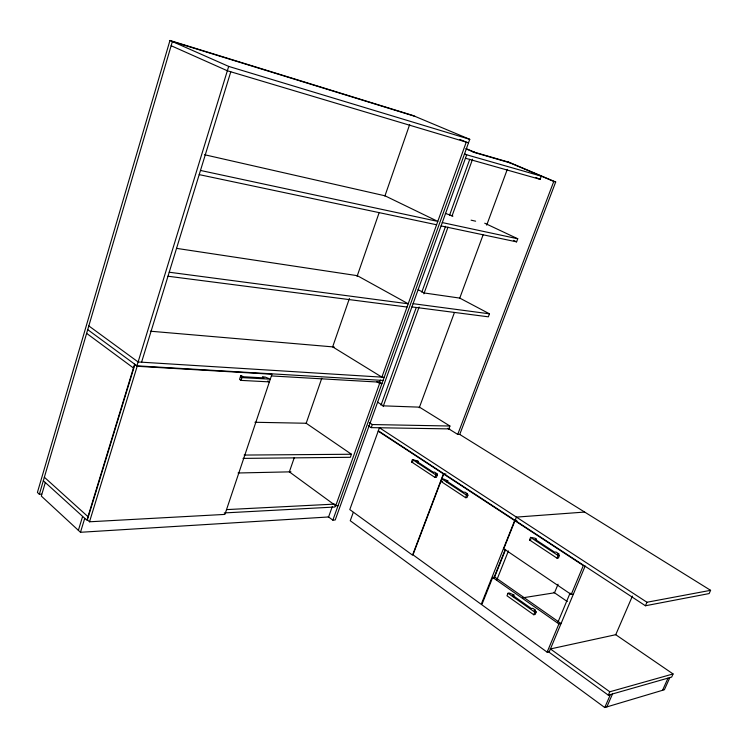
<?xml version="1.0" encoding="UTF-8"?>
<svg xmlns="http://www.w3.org/2000/svg" width="748" height="748" viewBox="0 0 748 748"><rect width="100%" height="100%" fill="white"/><g stroke="black" fill="none" stroke-linecap="round" stroke-linejoin="round"><path stroke-width="1.12" d="M328.25 516.728L332.851 520.14L469.763 139.324L412.653 115.388L169.955 40.467L37.4 492.465L39.354 494.269L41.692 494.194M39.354 494.269L172.377 41.533L415.018 116.379M45.31 482.525L41.318 496.083L80.475 532.286L328.578 516.971L332.327 506.499M78.372 530.341L82.617 516.41M80.475 532.286L84.739 518.336M134.621 364.126L86.871 520.271L43.337 480.73M383.079 380.442L136.931 365.828L228.682 66.404L169.955 40.467M89.517 521.786L137.183 366.277L134.874 364.585L87.376 519.851L89.517 521.786L224.924 514.4L271.954 374.234L137.183 366.277M141.587 362.182L230.786 71.789M240.763 375.692L242.24 376.693L240.454 376.599L241.931 377.609L270.252 379.161L265.203 377.067L262.454 376.908L263.932 377.899L243.876 376.786L240.763 375.692L239.538 379.376L241.015 380.386L269.345 381.882L267.868 380.882M241.015 380.386L241.931 377.609M294.31 457.552L289.354 471.866L335.712 505.742L338.077 505.62M306.128 423.433L321.762 378.301M349.428 298.443L332.654 346.866L381.882 377.142L466.256 142.12L459.824 139.409M357.048 276.433L379.161 212.591M384.874 196.088L409.661 124.551M254.937 422.274L306.194 423.256L351.448 454.251L350.363 457.299L243.016 458.393M335.562 505.04L334.852 507.022L224.25 512.932M380.414 380.078L379.666 382.163L271.655 375.945M335.712 505.742L379.619 383.453L381.948 383.584L379.002 381.761M368.343 425.734L371.232 427.632L372.345 424.546L449.922 426.023L448.847 428.894M380.994 405.21L416.253 307.512M421.807 292.141L445.574 226.279M449.539 215.302L469.753 159.315M383.126 406.575L419.132 306.979M423.873 293.842L448.015 227.083M451.97 216.135L472.549 159.221M353.262 512.436L350.251 520.73L604.749 707.533L664.392 689.74L669.843 677.595M419.245 407.791L454.391 312.627M459.646 298.405L483.068 234.966M486.705 225.129L507.303 169.347M436.355 475.335L436.982 473.69L435.542 473.727L437.346 474.924L436.411 477.392L434.971 477.43L411.522 461.927L412.429 459.487L418.067 461.245L417.459 462.872M418.141 289.7L424.191 292.964L459.758 298.097L489.473 313.823L488.341 316.825L411.914 306.914M441.077 225.924L516.587 241.856L517.747 238.762L484.713 223.203M465.443 158.23L540.131 179.342L541.328 176.163L464.433 154.144M434.971 477.43L435.906 474.961L437.346 474.924M457.729 434.42L553.782 181.437L555.699 181.979L459.74 434.448L457.729 434.42L447.874 428.286M445.92 473.989L443.667 474.054L412.99 554.82L481.216 604.328L514.661 520.571L516.859 520.402M447.79 480.805L446.36 480.861L463.638 492.24L465.06 492.175L467.5 493.774L466.079 493.848L467.958 495.083L466.986 497.598L465.565 497.663L441.124 481.506L442.068 479.019L443.508 478.982L447.79 480.805L447.164 482.46M465.565 497.663L466.528 495.157L467.958 495.083M515.101 520.402L516.419 517.111L584.655 512.062M492.698 577.456L558.906 623.963L561.065 623.542L494.914 577.166L492.698 577.456L481.796 604.749L547.115 652.144L549.294 651.667L585.17 565.984M493.736 578.26L505.293 549.331M494.335 577.69L505.601 549.509M496.84 579.859L508.425 550.93M513.941 595.015L509.416 593.033L508.004 593.248L506.985 595.782L533.754 614.734L535.147 614.482L536.204 611.92L534.147 610.462L535.54 610.218L532.856 608.339L531.463 608.573L512.539 595.24L513.941 595.015L513.259 596.708M529.528 539.981L530.584 537.391L535.035 538.214L536.578 539.233L535.185 539.364L554.633 552.174L556.007 552.015L558.765 553.829L557.045 558.186L529.528 539.981L530.93 539.85M533.754 614.734L534.811 612.163L536.204 611.92M558.765 553.829L557.382 553.988L559.504 555.39L558.419 558.017L557.045 558.186M558.055 584.225L554.511 592.79L522.656 597.839M557.952 622.158L570.088 593.108M547.115 652.144L558.906 623.963M571.229 594.482L583.328 565.563L514.961 520.767L503.787 548.733L571.229 594.482L573.379 594.136M632.415 596.091L615.735 634.706L550.435 648.937M645.421 605.758L646.955 602.252L710.6 590.322L709.141 593.575L645.421 605.758L378.329 430.82L379.442 427.763L646.955 602.252M547.807 651.293L608.311 695.154L609.779 691.788L673.069 673.948L615.352 634.444M604.749 707.533L610.424 694.546M606.852 706.907L612.519 693.948M662.56 690.292L668.011 678.118M673.069 673.948L671.667 677.08L608.311 695.154M559.504 555.39L558.13 555.549L530.584 537.391M332.851 520.14L335.207 519.991L466.687 154.789L464.555 153.873M226.494 509.612L334.758 504.105M441.124 481.506L442.564 481.45M238.051 472.988L290.935 471.829M418.067 461.245L416.617 461.264L433.195 472.184L434.635 472.156L436.982 473.69M411.522 461.927L412.971 461.899M244.129 455.065L351.448 454.251M371.232 427.632L449.698 428.903M384.21 377.291L138.118 361.967L88.816 325.913M150.367 331.205L334.216 347.007M167.991 276.227L407.052 307.045M413.083 303.679L489.473 313.823M169.216 272.225L408.221 303.791L357.31 275.675L176.537 248.364M199.202 174.621L436.589 224.765M200.483 170.451L437.795 221.399L384.977 195.798L204.531 154.724M442.283 222.577L517.747 238.762M452.923 216.125L445.35 213.376M471.09 220.174L475.625 221.184M472.521 151.638L509.313 162.344L555.699 181.979M509.734 162.784L474.915 152.657L466.098 148.889M468.51 142.793L227.345 70.761L171.142 45.721M228.682 66.404L469.763 139.324M507.359 161.774L553.782 181.437M535.895 177.528L540.131 179.342M466.051 148.59L474.615 152.246M513.493 240.389L516.587 241.856M449.922 426.023L419.478 407.155L383.387 405.846L377.637 402.2M376.674 381.62L379.619 383.453M459.768 434.466L710.6 590.322M369.447 422.657L372.345 424.546M443.667 474.054L514.661 520.571M412.429 459.487L435.906 474.961M442.068 479.019L466.528 495.157M553.791 592.294L567.255 601.514M508.004 593.248L534.811 612.163M550.126 648.722L609.779 691.788M87.722 329.644L136.931 365.828M86.628 333.365L133.443 367.979M44.356 477.233L87.974 516.662M378.208 431.157L349.793 509.584L412.531 555.138L443.396 473.877L378.208 431.157"/></g></svg>
